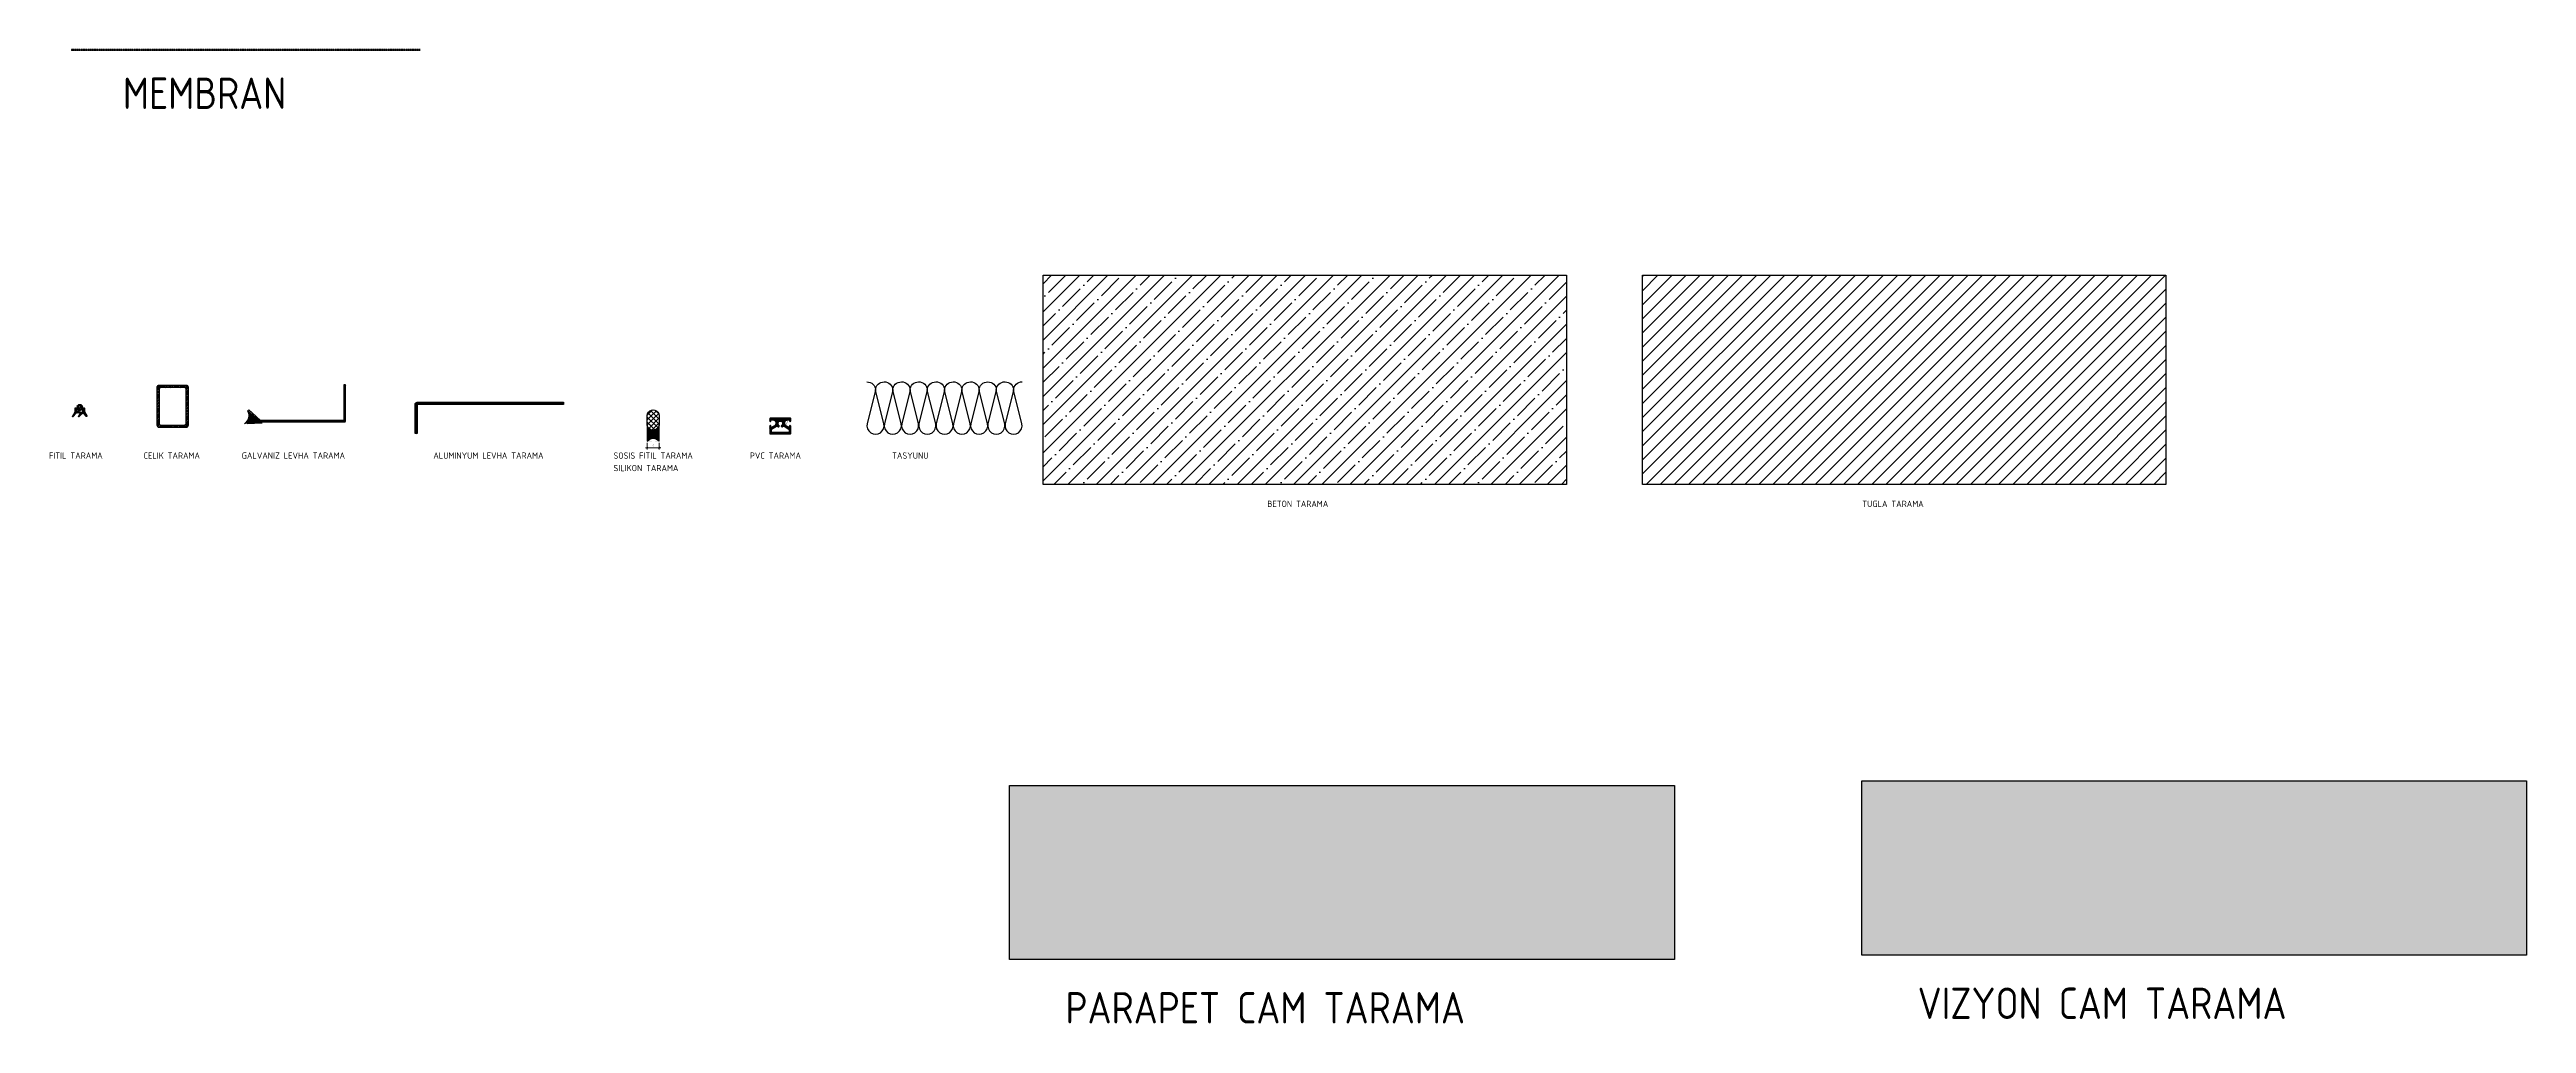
# Model space of a CAD drawing. Header units: millimetres. Extents: x -76067 to -71774, y 43638 to 44641.
# Drawn here: x -74140 to -71774, y 43638 to 44569 of the extents above; entities that cross this region are included whole.
import ezdxf

# ---------------------------------------------------------------- set-up
doc = ezdxf.new("R2010")
doc.units = ezdxf.units.MM
doc.linetypes.add('HIDDEN', pattern=[0.375, 0.25, -0.125])
for name, color, linetype in [('ART-TASYUNU', 25, 'Continuous'), ('ART_ALU LEVHA', 235, 'Continuous'), ('ART_BINA', 41, 'Continuous'), ('ART_CAM', 150, 'Continuous'), ('ART_CELIK', 74, 'Continuous'), ('ART_FITIL', 24, 'Continuous'), ('ART_GALVANIZ', 35, 'Continuous'), ('ART_MEMBRAN', 111, 'HIDDEN'), ('ART_P.CAM TARAMA', 154, 'Continuous'), ('ART_PVC', 135, 'Continuous'), ('ART_SILIKON', 252, 'Continuous'), ('ART_TARAMA', 251, 'Continuous'), ('ART_V.CAM TARAMA', 140, 'Continuous'), ('ART_YZ', 3, 'Continuous'), ('DIM-DTY', 127, 'Continuous')]:
    doc.layers.add(name, color=color, linetype=linetype)
doc.styles.add('YZ', font='archs.shx', dxfattribs={"width": 0.7})
doc.dimstyles.new('1-1', dxfattribs={"dimscale": 0.75, "dimtxt": 3, "dimasz": 2, "dimexe": 2, "dimexo": 2, "dimgap": 1, "dimtad": 1, "dimdec": 0, "dimlfac": -1, "dimzin": 0, "dimdsep": 46, "dimtxsty": 'YZ', "dimblk": 'OBLIQUE', "dimcen": 1, "dimdle": 2, "dimclrt": 256, "dimadec": 0, "dimazin": 0, "dimtfac": 1, "dimtdec": 0, "dimtofl": 0, "dimtmove": 1, "dimatfit": 3, "dimfxl": 1, "dimtolj": 1, "dimtzin": 0, "dimlwd": 5, "dimlwe": 5, "dimarcsym": 0})

# ---------------------------------------------------------------- blocks, each defined once
blk = doc.blocks.new('*U4')
at = {"layer": 'ART-TASYUNU'}
for points in [[(-8.2, -50.2, 0.423258), (0, -42.2), (-8, -10.2, -1.250474), (8, -10.2), (0, -42.2, 0.423258), (8.2, -50.2, 0.780776)], [(8.2, -50.2, 0.423258), (16.5, -42.2), (8.5, -10.2, -1.250474), (24.5, -10.2), (16.5, -42.2, 0.423258), (24.7, -50.2, 0.780776)], [(24.7, -50.2, 0.423258), (33, -42.2), (25, -10.2, -1.250474), (41, -10.2), (33, -42.2, 0.423258), (41.2, -50.2, 0.780776)], [(41.2, -50.2, 0.423258), (49.5, -42.2), (41.5, -10.2, -1.250474), (57.5, -10.2), (49.5, -42.2, 0.423258), (57.7, -50.2, 0.780776)], [(57.7, -50.2, 0.423258), (66, -42.2), (58, -10.2, -1.250474), (74, -10.2), (66, -42.2, 0.423258), (74.2, -50.2, 0.780776)], [(74.2, -50.2, 0.423258), (82.5, -42.2), (74.5, -10.2, -1.250474), (90.5, -10.2), (82.5, -42.2, 0.423258), (90.7, -50.2, 0.780776)], [(90.7, -50.2, 0.423258), (99, -42.2), (91, -10.2, -1.250474), (107, -10.2), (99, -42.2, 0.423258), (107.2, -50.2, 0.780776)], [(107.2, -50.2, 0.423258), (115.4, -42.2), (107.4, -10.2, -1.250474), (123.4, -10.2), (115.4, -42.2, 0.423258), (123.7, -50.2, 0.780776)], [(123.7, -50.2, 0.423258), (131.9, -42.2), (123.9, -10.2, -1.250474), (139.9, -10.2), (131.9, -42.2, 0.423258), (140.2, -50.2, 0.780776)]]:
    blk.add_lwpolyline(points, format="xyb", dxfattribs=at)
blk = doc.blocks.new('_OBLIQUE')
at = {"color": 0, "linetype": 'ByBlock'}
blk.add_line((-0.5, -0.5), (0.5, 0.5), dxfattribs=at)
blk = doc.blocks.new('*D15')
at = {"layer": 'Defpoints', "color": 0, "transparency": 16777216}
for p in [(-73569.3, 44194.1), (-73557.7, 44194.1), (-73557.7, 44187.8)]:
    blk.add_point(p, dxfattribs=at)
at = {"layer": 'DIM-DTY', "color": 0, "lineweight": 5, "transparency": 16777216}
for p, q in [((-73570.8, 44187.8), (-73556.2, 44187.8)), ((-73569.3, 44192.6), (-73569.3, 44186.3)), ((-73557.7, 44192.6), (-73557.7, 44186.3))]:
    blk.add_line(p, q, dxfattribs=at)
at = {"layer": 'DIM-DTY', "color": 0, "lineweight": 5, "transparency": 16777216, "xscale": 1.5, "yscale": 1.5, "zscale": 1.5, "rotation": 180}
blk.add_blockref('_OBLIQUE', (-73569.3, 44187.8), dxfattribs=at)
at = {"layer": 'DIM-DTY', "color": 0, "lineweight": 5, "transparency": 16777216, "xscale": 1.5, "yscale": 1.5, "zscale": 1.5}
blk.add_blockref('_OBLIQUE', (-73557.7, 44187.8), dxfattribs=at)
at = {"layer": 'DIM-DTY', "transparency": 16777216, "insert": (-73563.5, 44189.7), "char_height": 2.25, "attachment_point": 5, "style": 'YZ'}
blk.add_mtext('\\A1;12', dxfattribs=at)

msp = doc.modelspace()

# ---------------------------------------------------------------- hatches: boundary and pattern name
at = {"layer": 'ART_P.CAM TARAMA'}
msp.add_hatch(color=256, dxfattribs=at).paths.add_polyline_path([(-73223.096, 43865.176), (-72588.12, 43865.176), (-72588.12, 43698.609), (-73223.096, 43698.609)])
at = {"layer": 'ART_TARAMA'}
h = msp.add_hatch(dxfattribs=at)
h.set_pattern_fill('ANSI35', color=256, scale=3, style=0)
h.set_pattern_definition([(45, (-75092.036, 45191.806), (-13.47038, 13.47038), []), (45, (-75078.566, 45191.806), (-13.47038, 13.47038), [23.8125, -4.7625, 0, -4.7625])])
h.paths.add_polyline_path([(-73191.122, 44352.915), (-72691.122, 44352.915), (-72691.122, 44152.915), (-73191.122, 44152.915)])
h = msp.add_hatch(dxfattribs=at)
h.set_pattern_fill('ANSI31', color=256, scale=3, style=0)
h.set_pattern_definition([(45, (-75092.036, 45191.806), (-6.735192, 6.735192), [])])
h.paths.add_polyline_path([(-72618.584, 44352.915), (-72118.584, 44352.915), (-72118.584, 44152.915), (-72618.584, 44152.915)])
h = msp.add_hatch(dxfattribs=at)
h.set_pattern_fill('ANSI32', color=256, scale=0.2, style=0)
h.set_pattern_definition([(45, (-73470.3618, 45866.5272), (-1.3470384, 1.3470384), []), (45, (-73469.4638, 45866.5272), (-1.3470384, 1.3470384), [])])
edge = h.paths.add_edge_path(flags=16)
edge.add_line((-74033.542, 44209.548), (-74011.542, 44209.548))
edge.add_arc((-74011.542, 44211.548), 2, 270, 360)
edge.add_line((-74009.542, 44211.548), (-74009.542, 44243.548))
edge.add_arc((-74011.542, 44243.548), 2, 0, 90)
edge.add_line((-74011.542, 44245.548), (-74033.542, 44245.548))
edge.add_arc((-74033.542, 44243.548), 2, 90, 180)
edge.add_line((-74035.542, 44243.548), (-74035.542, 44211.548))
edge.add_arc((-74033.542, 44211.548), 2, 180, 270)
edge = h.paths.add_edge_path()
edge.add_line((-74035.542, 44207.548), (-74009.542, 44207.548))
edge.add_arc((-74009.542, 44209.548), 2, 270, 360)
edge.add_line((-74007.542, 44209.548), (-74007.542, 44245.548))
edge.add_arc((-74009.542, 44245.548), 2, 0, 90)
edge.add_line((-74009.542, 44247.548), (-74035.542, 44247.548))
edge.add_arc((-74035.542, 44245.548), 2, 90, 180)
edge.add_line((-74037.542, 44245.548), (-74037.542, 44209.548))
edge.add_arc((-74035.542, 44209.548), 2, 180, 270)
h = msp.add_hatch(dxfattribs=at)
h.set_pattern_fill('ANSI32', color=256, scale=0.2, angle=-86.684719, style=0)
h.set_pattern_definition([(318.3152812, (-66335.4827, 98733.2657), (1.26688443, 1.422683676), []), (318.3152812, (-66335.4308, 98732.3692), (1.26688443, 1.422683676), [])])
edge = h.paths.add_edge_path()
edge.add_line((-73857.405, 44247.905), (-73858.905, 44247.905))
edge.add_line((-73858.905, 44247.905), (-73858.905, 44214.041))
edge.add_line((-73858.905, 44214.041), (-73938.654, 44214.041))
edge.add_line((-73938.654, 44214.041), (-73949.715, 44224.172))
edge.add_line((-73949.715, 44224.172), (-73950.729, 44223.066))
edge.add_line((-73950.729, 44223.066), (-73939.523, 44212.804))
edge.add_arc((-73938.848, 44213.541), 1, 227.515146, 270)
edge.add_line((-73938.848, 44212.541), (-73858.405, 44212.541))
edge.add_arc((-73858.405, 44213.541), 1, 270, 360)
edge.add_line((-73857.405, 44213.541), (-73857.405, 44247.905))
h = msp.add_hatch(dxfattribs=at)
h.set_pattern_fill('ANSI37', color=256, scale=10, style=0)
h.set_pattern_definition([(135, (3007767.8888, -148567.5682), (0.8838834765, 0.8838834765), []), (45, (3007767.8888, -148567.5682), (0.8838834765, -0.8838834765), [])])
edge = h.paths.add_edge_path(flags=16)
edge.add_line((-74110.485, 44224.113), (-74113.482, 44222.718))
edge.add_arc((-74113.623, 44222.86), 0.2, 261.549603, 315, ccw=False)
edge.add_line((-74113.653, 44222.662), (-74113.959, 44222.707))
edge.add_arc((-74113.93, 44222.905), 0.2, 180, 261.549603, ccw=False)
edge.add_line((-74114.13, 44222.905), (-74114.13, 44224.254))
edge.add_arc((-74113.93, 44224.254), 0.2, 450, 540, ccw=False)
edge.add_line((-74113.93, 44224.454), (-74110.627, 44224.454))
edge.add_arc((-74110.627, 44224.254), 0.2, 315, 450, ccw=False)
edge = h.paths.add_edge_path(flags=16)
edge.add_line((-74108.788, 44224.395), (-74112.041, 44222.745))
edge.add_arc((-74111.899, 44222.604), 0.2, 495, 621.549603)
edge.add_line((-74111.929, 44222.406), (-74108.459, 44221.89))
edge.add_arc((-74108.43, 44222.088), 0.2, 261.549603, 360)
edge.add_line((-74108.23, 44222.088), (-74108.23, 44224.254))
edge.add_arc((-74108.43, 44224.254), 0.2, 360, 450)
edge.add_line((-74108.43, 44224.454), (-74108.647, 44224.454))
edge.add_arc((-74108.647, 44224.254), 0.2, 450, 495)
edge = h.paths.add_edge_path()
edge.add_line((-74108.717, 44225.481), (-74107.822, 44225.932))
edge.add_arc((-74107.732, 44225.754), 0.2, 450, 476.784995, ccw=False)
edge.add_line((-74107.732, 44225.954), (-74106.93, 44225.954))
edge.add_arc((-74106.93, 44225.754), 0.2, 360, 450, ccw=False)
edge.add_line((-74106.73, 44225.754), (-74106.73, 44222.41))
edge.add_arc((-74106.53, 44222.41), 0.2, 180, 210)
edge.add_line((-74106.703, 44222.31), (-74104.435, 44218.293))
edge.add_arc((-74104.738, 44218.118), 0.35, 225.197227, 390, ccw=False)
edge.add_line((-74104.984, 44217.87), (-74107.643, 44220.598))
edge.add_arc((-74107.784, 44220.456), 0.2, 405.197227, 450)
edge.add_line((-74107.784, 44220.656), (-74108.743, 44220.656))
edge.add_arc((-74108.743, 44220.456), 0.2, 450, 494.984956)
edge.add_line((-74108.884, 44220.598), (-74112.04, 44217.444))
edge.add_arc((-74112.252, 44217.656), 0.3, 150, 314.984956, ccw=False)
edge.add_line((-74112.511, 44217.806), (-74111.039, 44220.356))
edge.add_arc((-74111.342, 44220.531), 0.35, 330, 445.107167)
edge.add_line((-74111.312, 44220.88), (-74114.436, 44221.148))
edge.add_arc((-74114.454, 44220.948), 0.2, 445.107167, 498.829743)
edge.add_line((-74114.604, 44221.08), (-74117.771, 44217.459))
edge.add_arc((-74117.997, 44217.656), 0.3, 150, 318.829743, ccw=False)
edge.add_line((-74118.257, 44217.806), (-74115.656, 44222.31))
edge.add_arc((-74115.83, 44222.41), 0.2, 330, 360)
edge.add_line((-74115.63, 44222.41), (-74115.63, 44225.754))
edge.add_arc((-74115.43, 44225.754), 0.2, 450, 540, ccw=False)
edge.add_line((-74115.43, 44225.954), (-74114.627, 44225.954))
edge.add_arc((-74114.627, 44225.754), 0.2, 423.215004, 450, ccw=False)
edge.add_line((-74114.537, 44225.932), (-74113.642, 44225.481))
edge.add_arc((-74113.53, 44225.704), 0.25, 243.215004, 360)
edge.add_line((-74113.28, 44225.704), (-74113.28, 44227.054))
edge.add_arc((-74113.48, 44227.054), 0.2, 360, 450)
edge.add_line((-74113.48, 44227.254), (-74113.73, 44227.254))
edge.add_arc((-74113.73, 44227.454), 0.2, 135, 270, ccw=False)
edge.add_line((-74113.871, 44227.595), (-74112.505, 44228.961))
edge.add_arc((-74111.798, 44228.254), 1, 450, 495, ccw=False)
edge.add_line((-74111.798, 44229.254), (-74110.561, 44229.254))
edge.add_arc((-74110.561, 44228.254), 1, 405, 450, ccw=False)
edge.add_line((-74109.854, 44228.961), (-74108.488, 44227.595))
edge.add_arc((-74108.63, 44227.454), 0.2, 270, 405, ccw=False)
edge.add_line((-74108.63, 44227.254), (-74108.88, 44227.254))
edge.add_arc((-74108.88, 44227.054), 0.2, 450, 540)
edge.add_line((-74109.08, 44227.054), (-74109.08, 44225.704))
edge.add_arc((-74108.83, 44225.704), 0.25, 180, 296.784996)
edge = h.paths.add_edge_path(flags=16)
edge.add_line((-74110.18, 44226.954), (-74110.18, 44227.254))
edge.add_arc((-74111.18, 44227.254), 1, 360, 540)
edge.add_line((-74112.18, 44227.254), (-74112.18, 44226.954))
edge.add_arc((-74111.18, 44226.954), 1, 540, 720)
h = msp.add_hatch(dxfattribs=at)
h.set_pattern_fill('ANSI37', color=256, scale=0.3, angle=-41.684719, style=0)
h.set_pattern_definition([(3.3152812, (-66335.4827, 98733.2657), (-0.055083352, 0.950905923), []), (93.3152812, (-66335.4827, 98733.2657), (-0.950905923, -0.055083352), [])])
h.paths.add_polyline_path([(-73936.972, 44211.041), (-73936.972, 44212.541), (-73938.848, 44212.541, -0.18752815), (-73939.523, 44212.804), (-73950.729, 44223.066, -0.44122853), (-73953.871, 44211.041)])
h = msp.add_hatch(dxfattribs=at)
h.set_pattern_fill('ANSI31', color=256, scale=0.1, style=0)
h.set_pattern_definition([(45, (-75329.134, 45191.80602), (-0.224506403, 0.224506403), [])])
edge = h.paths.add_edge_path()
edge.add_line((-73790.873, 44201.403), (-73790.873, 44229.403))
edge.add_arc((-73788.873, 44229.403), 2, 90, 180, ccw=False)
edge.add_line((-73788.873, 44231.403), (-73649.031, 44231.403))
edge.add_line((-73649.031, 44231.403), (-73649.031, 44229.403))
edge.add_line((-73649.031, 44229.403), (-73788.873, 44229.403))
edge.add_line((-73788.873, 44229.403), (-73788.873, 44201.403))
edge.add_line((-73788.873, 44201.403), (-73790.873, 44201.403))
h = msp.add_hatch(dxfattribs=at)
h.set_pattern_fill('ANSI37', color=256, scale=1.052494, angle=180, style=0)
h.set_pattern_definition([(315, (-104330.684, 1360211.0896), (2.36291586, 2.36291586), []), (45, (-104330.684, 1360211.0896), (-2.36291586, 2.36291586), [])])
edge = h.paths.add_edge_path()
edge.add_arc((-73563.495, 44218.386), 5.824, -13.101655, 193.101655, ccw=False)
edge.add_line((-73557.823, 44217.066), (-73557.823, 44211.694))
edge.add_arc((-73563.495, 44210.374), 5.824, -193.101655, 13.101655, ccw=False)
edge.add_line((-73569.167, 44211.694), (-73569.167, 44217.066))
h = msp.add_hatch(dxfattribs=at)
h.set_pattern_fill('ANSI37', color=256, scale=0.3, angle=45, style=0)
h.set_pattern_definition([(90, (-74987.3557, 45191.806), (-0.9525, 2e-16), []), (180, (-74987.3557, 45191.806), (-2e-16, -0.9525), [])])
edge = h.paths.add_edge_path()
edge.add_arc((-73563.495, 44210.374), 5.824, 182.042126, 357.957874, ccw=False)
edge.add_line((-73569.315, 44210.166), (-73569.33, 44210.166))
edge.add_line((-73569.33, 44210.166), (-73569.33, 44194.109))
edge.add_arc((-73563.502, 44189.566), 7.389, 37.941347, 142.058653, ccw=False)
edge.add_line((-73557.675, 44194.109), (-73557.675, 44210.166))
h = msp.add_hatch(dxfattribs=at)
h.set_pattern_fill('ANSI37', color=256, scale=0.1, style=0)
h.set_pattern_definition([(45, (-91920.69086, 61968.35496), (-0.224506403, 0.224506403), []), (135, (-91920.69086, 61968.35496), (-0.224506403, -0.224506403), [])])
edge = h.paths.add_edge_path()
edge.add_arc((-73432.929, 44208.793), 0.3, 90, 180)
edge.add_line((-73433.229, 44208.793), (-73433.229, 44207.912))
edge.add_arc((-73433.729, 44207.912), 0.5, -121.187622, 0, ccw=False)
edge.add_line((-73433.988, 44207.485), (-73436.535, 44209.026))
edge.add_arc((-73434.982, 44211.593), 3, 90, 238.812378, ccw=False)
edge.add_line((-73434.982, 44214.593), (-73433.729, 44214.593))
edge.add_arc((-73433.729, 44214.093), 0.5, 0, 90, ccw=False)
edge.add_line((-73433.229, 44214.093), (-73433.229, 44213.393))
edge.add_arc((-73432.929, 44213.393), 0.3, 180, 270)
edge.add_line((-73432.929, 44213.093), (-73432.629, 44213.093))
edge.add_arc((-73432.629, 44213.593), 0.5, 270, 360)
edge.add_line((-73432.129, 44213.593), (-73432.129, 44215.793))
edge.add_arc((-73432.429, 44215.793), 0.3, 0, 90)
edge.add_line((-73432.429, 44216.093), (-73451.829, 44216.093))
edge.add_arc((-73451.829, 44215.793), 0.3, 90, 180)
edge.add_line((-73452.129, 44215.793), (-73452.129, 44213.593))
edge.add_arc((-73451.629, 44213.593), 0.5, 180, 270)
edge.add_line((-73451.629, 44213.093), (-73451.329, 44213.093))
edge.add_arc((-73451.329, 44213.393), 0.3, 270, 360)
edge.add_line((-73451.029, 44213.393), (-73451.029, 44214.093))
edge.add_arc((-73450.529, 44214.093), 0.5, 90, 180, ccw=False)
edge.add_line((-73450.529, 44214.593), (-73449.277, 44214.593))
edge.add_arc((-73449.277, 44211.593), 3, -58.812378, 90, ccw=False)
edge.add_line((-73447.723, 44209.026), (-73450.27, 44207.485))
edge.add_arc((-73450.529, 44207.912), 0.5, 180, 301.187622, ccw=False)
edge.add_line((-73451.029, 44207.912), (-73451.029, 44208.793))
edge.add_arc((-73451.329, 44208.793), 0.3, 0, 90)
edge.add_line((-73451.329, 44209.093), (-73451.629, 44209.093))
edge.add_arc((-73451.629, 44208.593), 0.5, 90, 180)
edge.add_line((-73452.129, 44208.593), (-73452.129, 44201.593))
edge.add_arc((-73451.629, 44201.593), 0.5, 180, 270)
edge.add_line((-73451.629, 44201.093), (-73442.329, 44201.093))
edge.add_line((-73442.329, 44201.093), (-73442.129, 44201.293))
edge.add_line((-73442.129, 44201.293), (-73441.929, 44201.093))
edge.add_line((-73441.929, 44201.093), (-73432.629, 44201.093))
edge.add_arc((-73432.629, 44201.593), 0.5, 270, 360)
edge.add_line((-73432.129, 44201.593), (-73432.129, 44208.593))
edge.add_arc((-73432.629, 44208.593), 0.5, 0, 90)
edge.add_line((-73432.629, 44209.093), (-73432.929, 44209.093))
edge = h.paths.add_edge_path(flags=16)
edge.add_arc((-73442.129, 44211.093), 3.75, 227.963846, 236.125403)
edge.add_arc((-73443.829, 44208.561), 0.7, 236.125403, 360)
edge.add_line((-73443.129, 44208.561), (-73443.129, 44208.788))
edge.add_arc((-73443.629, 44208.788), 0.5, 0, 56.944269)
edge.add_arc((-73442.129, 44211.093), 2.25, -56.944269, 236.944269, ccw=False)
edge.add_arc((-73440.629, 44208.788), 0.5, 123.055731, 180)
edge.add_line((-73441.129, 44208.788), (-73441.129, 44208.561))
edge.add_arc((-73440.429, 44208.561), 0.7, 180, 303.874597)
edge.add_arc((-73442.129, 44211.093), 3.75, 303.874597, 312.036154)
edge.add_arc((-73438.949, 44207.565), 1, 58.812378, 132.036154, ccw=False)
edge.add_line((-73438.431, 44208.42), (-73433.87, 44205.66))
edge.add_arc((-73434.129, 44205.232), 0.5, 0, 58.812378, ccw=False)
edge.add_line((-73433.629, 44205.232), (-73433.629, 44203.093))
edge.add_arc((-73434.129, 44203.093), 0.5, -90, 0, ccw=False)
edge.add_line((-73434.129, 44202.593), (-73450.129, 44202.593))
edge.add_arc((-73450.129, 44203.093), 0.5, 180, 270, ccw=False)
edge.add_line((-73450.629, 44203.093), (-73450.629, 44205.232))
edge.add_arc((-73450.129, 44205.232), 0.5, 121.187622, 180, ccw=False)
edge.add_line((-73450.388, 44205.66), (-73445.828, 44208.42))
edge.add_arc((-73445.31, 44207.565), 1, 47.963846, 121.187622, ccw=False)
at = {"layer": 'ART_V.CAM TARAMA'}
msp.add_hatch(color=256, dxfattribs=at).paths.add_polyline_path([(-72409.154, 43869.448), (-71774.178, 43869.448), (-71774.178, 43702.881), (-72409.154, 43702.881)])

# ---------------------------------------------------------------- linework, layer by layer
at = {"layer": 'ART_ALU LEVHA'}
msp.add_lwpolyline([(-73790.873, 44201.403), (-73790.873, 44229.403, -0.41421356), (-73788.873, 44231.403), (-73649.031, 44231.403), (-73649.031, 44229.403), (-73788.873, 44229.403), (-73788.873, 44201.403)], format="xyb", close=True, dxfattribs=at)
at = {"layer": 'ART_BINA'}
for points in [[(-73191.122, 44352.915), (-72691.122, 44352.915), (-72691.122, 44152.915), (-73191.122, 44152.915)], [(-72618.584, 44352.915), (-72118.584, 44352.915), (-72118.584, 44152.915), (-72618.584, 44152.915)]]:
    msp.add_lwpolyline(points, close=True, dxfattribs=at)
at = {"layer": 'ART_CAM'}
for points in [[(-73223.096, 43865.176), (-72588.12, 43865.176), (-72588.12, 43698.609), (-73223.096, 43698.609)], [(-72409.154, 43869.448), (-71774.178, 43869.448), (-71774.178, 43702.881), (-72409.154, 43702.881)]]:
    msp.add_lwpolyline(points, close=True, dxfattribs=at)
at = {"layer": 'ART_CELIK'}
for points in [[(-74035.542, 44207.548), (-74009.542, 44207.548, 0.41421356), (-74007.542, 44209.548), (-74007.542, 44245.548, 0.41421356), (-74009.542, 44247.548), (-74035.542, 44247.548, 0.41421356), (-74037.542, 44245.548), (-74037.542, 44209.548, 0.41421356)], [(-74033.542, 44209.548), (-74011.542, 44209.548, 0.41421356), (-74009.542, 44211.548), (-74009.542, 44243.548, 0.41421356), (-74011.542, 44245.548), (-74033.542, 44245.548, 0.41421356), (-74035.542, 44243.548), (-74035.542, 44211.548, 0.41421356)]]:
    msp.add_lwpolyline(points, format="xyb", close=True, dxfattribs=at)
at = {"layer": 'ART_FITIL'}
for points in [[(-74108.717, 44225.481), (-74107.822, 44225.932, -0.11740663), (-74107.732, 44225.954), (-74106.93, 44225.954, -0.41421356), (-74106.73, 44225.754), (-74106.73, 44222.41, 0.1316525), (-74106.703, 44222.31), (-74104.435, 44218.293, -0.87545519), (-74104.984, 44217.87), (-74107.643, 44220.598, 0.19801791), (-74107.784, 44220.656), (-74108.743, 44220.656, 0.19884413), (-74108.884, 44220.598), (-74112.04, 44217.444, -0.87686035), (-74112.511, 44217.806), (-74111.039, 44220.356, 0.54922729), (-74111.312, 44220.88), (-74114.436, 44221.148, 0.23879887), (-74114.604, 44221.08), (-74117.771, 44217.459, -0.90698114), (-74118.257, 44217.806), (-74115.656, 44222.31, 0.1316525), (-74115.63, 44222.41), (-74115.63, 44225.754, -0.41421356), (-74115.43, 44225.954), (-74114.627, 44225.954, -0.11740663), (-74114.537, 44225.932), (-74113.642, 44225.481, 0.55879519), (-74113.28, 44225.704), (-74113.28, 44227.054, 0.41421356), (-74113.48, 44227.254), (-74113.73, 44227.254, -0.66817864), (-74113.871, 44227.595), (-74112.505, 44228.961, -0.19891237), (-74111.798, 44229.254), (-74110.561, 44229.254, -0.19891237), (-74109.854, 44228.961), (-74108.488, 44227.595, -0.66817864), (-74108.63, 44227.254), (-74108.88, 44227.254, 0.41421356), (-74109.08, 44227.054), (-74109.08, 44225.704, 0.55879519)], [(-74110.485, 44224.113), (-74113.482, 44222.718, -0.2375439), (-74113.653, 44222.662), (-74113.959, 44222.707, -0.37164637), (-74114.13, 44222.905), (-74114.13, 44224.254, -0.41421356), (-74113.93, 44224.454), (-74110.627, 44224.454, -0.66817864)], [(-74110.18, 44226.954), (-74110.18, 44227.254, 1), (-74112.18, 44227.254), (-74112.18, 44226.954, 1)], [(-74108.788, 44224.395), (-74112.041, 44222.745, 0.61610429), (-74111.929, 44222.406), (-74108.459, 44221.89, 0.45810177), (-74108.23, 44222.088), (-74108.23, 44224.254, 0.41421356), (-74108.43, 44224.454), (-74108.647, 44224.454, 0.19891237)]]:
    msp.add_lwpolyline(points, format="xyb", close=True, dxfattribs=at)
at = {"layer": 'ART_GALVANIZ'}
msp.add_lwpolyline([(-73857.405, 44247.905), (-73858.905, 44247.905), (-73858.905, 44214.041), (-73938.654, 44214.041), (-73949.715, 44224.172), (-73950.729, 44223.066), (-73939.523, 44212.804, 0.18752815), (-73938.848, 44212.541), (-73858.405, 44212.541, 0.41421356), (-73857.405, 44213.541), (-73857.405, 44247.905)], format="xyb", dxfattribs=at)
at = {"layer": 'ART_MEMBRAN', "ltscale": 5, "const_width": 0.75}
msp.add_lwpolyline([(-73786.078, 44568.102), (-74119.33, 44568.102)], dxfattribs=at)
at = {"layer": 'ART_MEMBRAN'}
for points in [[(-73786.078, 44568.602), (-74119.33, 44568.602)], [(-73786.078, 44567.602), (-74119.33, 44567.602)]]:
    msp.add_lwpolyline(points, dxfattribs=at)
at = {"layer": 'ART_PVC'}
for points in [[(-73432.929, 44209.093, 0.41421356), (-73433.229, 44208.793), (-73433.229, 44207.912, -0.58428037), (-73433.988, 44207.485), (-73436.535, 44209.026, -0.75912644), (-73434.982, 44214.593), (-73433.729, 44214.593, -0.41421356), (-73433.229, 44214.093), (-73433.229, 44213.393, 0.41421356), (-73432.929, 44213.093), (-73432.629, 44213.093, 0.41421356), (-73432.129, 44213.593), (-73432.129, 44215.793, 0.41421356), (-73432.429, 44216.093), (-73451.829, 44216.093, 0.41421356), (-73452.129, 44215.793), (-73452.129, 44213.593, 0.41421356), (-73451.629, 44213.093), (-73451.329, 44213.093, 0.41421356), (-73451.029, 44213.393), (-73451.029, 44214.093, -0.41421356), (-73450.529, 44214.593), (-73449.277, 44214.593, -0.75912644), (-73447.723, 44209.026), (-73450.27, 44207.485, -0.58428037), (-73451.029, 44207.912), (-73451.029, 44208.793, 0.41421356), (-73451.329, 44209.093), (-73451.629, 44209.093, 0.41421356), (-73452.129, 44208.593), (-73452.129, 44201.593, 0.41421356), (-73451.629, 44201.093), (-73442.329, 44201.093), (-73442.129, 44201.293), (-73441.929, 44201.093), (-73432.629, 44201.093, 0.41421356), (-73432.129, 44201.593), (-73432.129, 44208.593, 0.41421356), (-73432.629, 44209.093)], [(-73444.64, 44208.308, 0.03562657), (-73444.22, 44207.979, 0.60011614), (-73443.129, 44208.561), (-73443.129, 44208.788, 0.2537088), (-73443.357, 44209.207, -3.36992408), (-73440.902, 44209.207, 0.2537088), (-73441.129, 44208.788), (-73441.129, 44208.561, 0.60011614), (-73440.039, 44207.979, 0.03562657), (-73439.618, 44208.308, -0.33083348), (-73438.431, 44208.42), (-73433.87, 44205.66, -0.26240281), (-73433.629, 44205.232), (-73433.629, 44203.093, -0.41421356), (-73434.129, 44202.593), (-73450.129, 44202.593, -0.41421356), (-73450.629, 44203.093), (-73450.629, 44205.232, -0.26240281), (-73450.388, 44205.66), (-73445.828, 44208.42, -0.33083348)]]:
    msp.add_lwpolyline(points, format="xyb", close=True, dxfattribs=at)
at = {"layer": 'ART_SILIKON'}
msp.add_lwpolyline([(-73557.675, 44210.166), (-73557.675, 44210.166, -0.96497858), (-73569.315, 44210.166), (-73569.33, 44210.166), (-73569.33, 44194.109, -0.48836634), (-73557.675, 44194.109)], format="xyb", close=True, dxfattribs=at)
msp.add_arc((-73957.787, 44218.488), 8.413, 297.735178, 32.96894, dxfattribs=at)
at = {"layer": 'ART_TARAMA'}
msp.add_lwpolyline([(-73569.167, 44217.066, -1.25946402), (-73557.823, 44217.066), (-73557.823, 44211.694, -1.25946402), (-73569.167, 44211.694)], format="xyb", close=True, dxfattribs=at)

# ---------------------------------------------------------------- block references
at = {"layer": 'ART-TASYUNU', "xscale": -1, "rotation": 180}
msp.add_blockref('*U4', (-73351.155, 44200.683), dxfattribs=at)

# ---------------------------------------------------------------- texts
at = {"layer": 'ART_YZ', "style": 'YZ'}
for s, height, p in [('MEMBRAN', 30, (-74070.041, 44511.778)), ('FITIL TARAMA', 6, (-74140.667, 44177.427)), ('CELIK TARAMA', 6, (-74050.288, 44177.427)), ('GALVANIZ LEVHA TARAMA', 6, (-73956.508, 44177.427)), ('ALUMINYUM LEVHA TARAMA', 6, (-73773.52, 44177.427)), ('SOSIS FITIL TARAMA', 6, (-73601.418, 44177.427)), ('PVC TARAMA', 6, (-73471.159, 44177.427)), ('TASYUNU', 6, (-73335.266, 44177.427)), ('SILIKON TARAMA', 6, (-73601.418, 44165.511)), ('BETON TARAMA', 6, (-72977.008, 44131.293)), ('TUGLA TARAMA', 6, (-72408.556, 44131.293)), ('PARAPET CAM TARAMA', 30, (-73169.698, 43637.633)), ('VIZYON CAM TARAMA', 30, (-72355.755, 43641.905))]:
    msp.add_text(s, height=height, dxfattribs=at).set_placement(p)

# ---------------------------------------------------------------- dimensions: what is measured, and where the dimension line sits
at = {"layer": 'DIM-DTY'}
dim = msp.add_linear_dim(base=(-73557.675, 44187.789), p1=(-73569.33, 44194.109), p2=(-73557.675, 44194.109), dimstyle='1-1', dxfattribs=at)
dim.commit()
dim.dimension.update_dxf_attribs({"geometry": '*D15', "text_midpoint": (-73563.502, 44189.664)})

doc.saveas('drawing.dxf')
